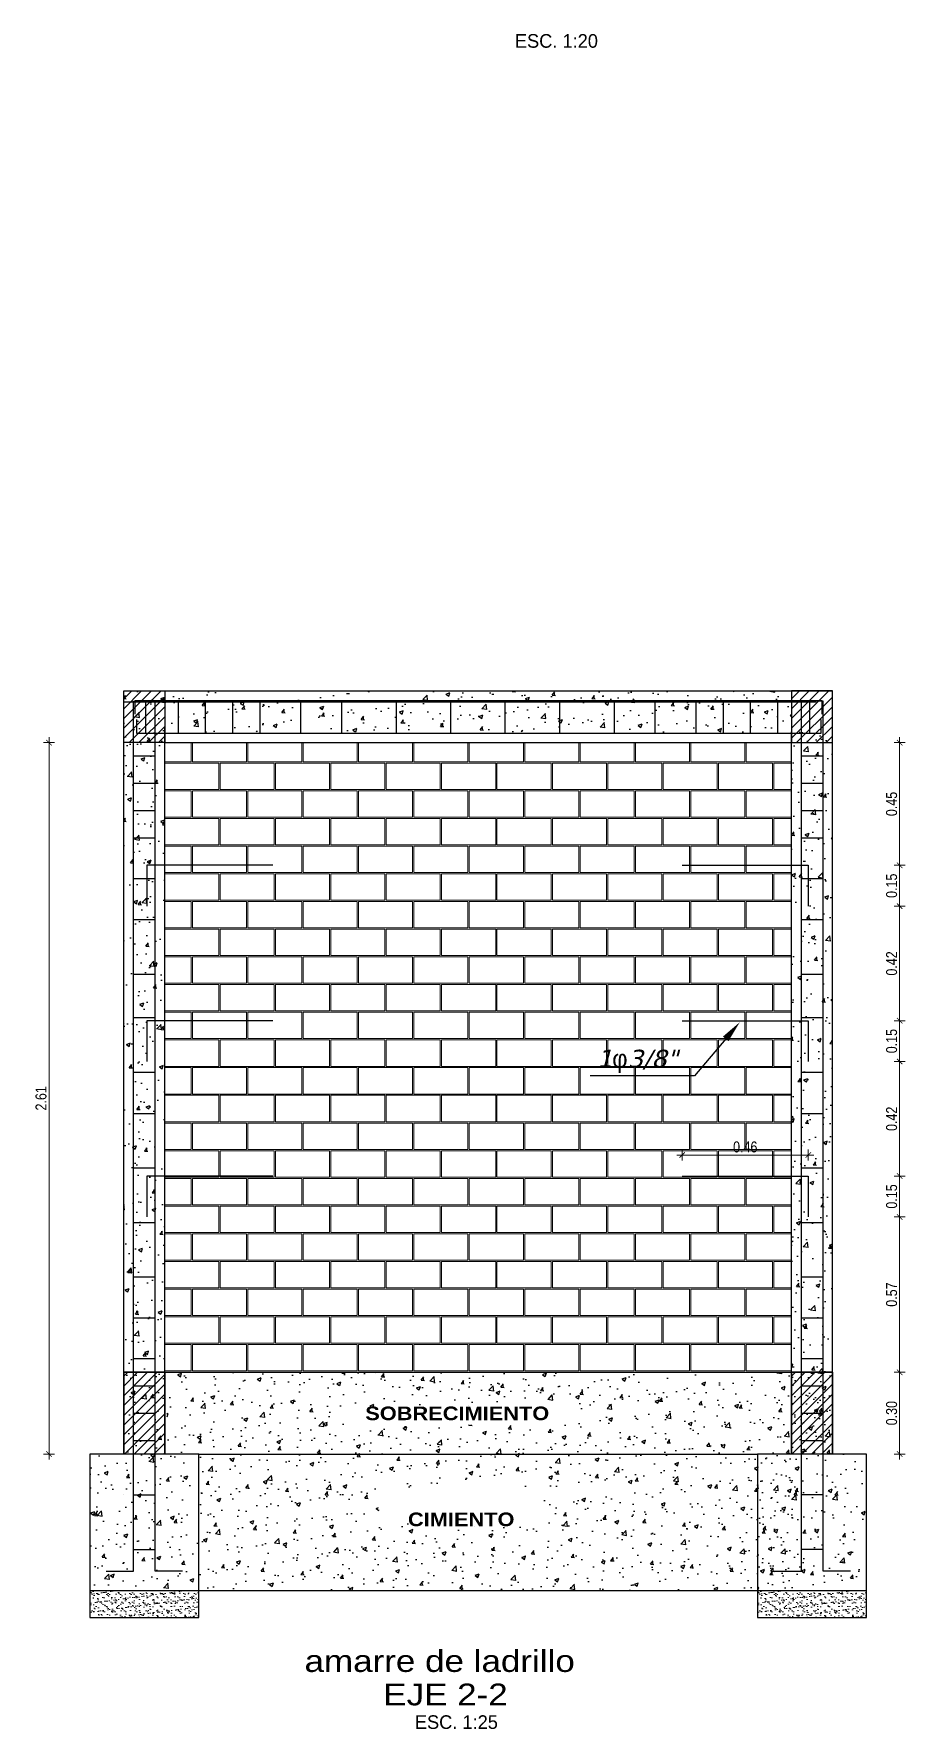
# Model space of a CAD drawing. Header units: metres. Extents: x 912 to 1393, y 476 to 584.
# Drawn here: x 1199.02 to 1202.22, y 488.58 to 494.8 of the extents above; entities that cross this region are included whole.
import ezdxf
from ezdxf import colors
from ezdxf.entities.mleader import LeaderData, LeaderLine
from ezdxf.math import Vec2, Vec3

# ---------------------------------------------------------------- set-up
doc = ezdxf.new("R2010")
doc.units = ezdxf.units.M
doc.linetypes.add('ACAD_ISO04W100', pattern=[30, 24, -3, 0, -3])
doc.linetypes.add('DASHEDX2', pattern=[38.1, 25.4, -12.7])
for name, color, linetype, lineweight in [('-Achurado', 251, 'Continuous', 5), ('-Acotado', 251, 'Continuous', 5), ('-Ladrillo', 34, 'Continuous', 9), ('01', 7, 'Continuous', 35), ('Especificaciones', 7, 'Continuous', 20), ('Flechas', 122, 'Continuous', 20), ('Muro Alto', 5, 'Continuous', 40), ('pisos', 8, 'Continuous', 13), ('PL-03', 7, 'Continuous', 30), ('TEXTO', 7, 'Continuous', 20)]:
    doc.layers.add(name, color=color, linetype=linetype, lineweight=lineweight)
doc.layers.add('PL-05', color=7, linetype='Continuous')
doc.styles.add('-Arial Narrow', font='ARIALN.TTF')
doc.styles.add('R80_50', font='verdanai.ttf', dxfattribs={"height": 0.065})
doc.styles.add('TECHNICLIGHT', font='tel_____.pfb')
doc.dimstyles.new('Esc 1_20n', dxfattribs={"dimscale": 0.02, "dimtxt": 2, "dimasz": 1, "dimexe": 1, "dimexo": 1, "dimgap": 0.45, "dimtad": 1, "dimtoh": 1, "dimzin": 3, "dimdsep": 46, "dimtxsty": '-Arial Narrow', "dimblk": 'ARCHTICK', "dimcen": 1, "dimdle": 1, "dimclrd": 252, "dimclre": 252, "dimclrt": 252, "dimadec": 0, "dimazin": 0, "dimtfac": 1, "dimtix": 1, "dimtmove": 1, "dimatfit": 2, "dimldrblk": 'ARCHTICK', "dimfxl": 1, "dimfxlon": 1, "dimtolj": 2, "dimlwd": 5, "dimlwe": 5, "dimarcsym": 0})
pattern_1 = [(50, (-47.02521, -9.58607), (0.145747735, -0.012751268), [0.01524, -0.16764]), (355, (-47.0252, -9.58607), (-0.028194737, 0.152845476), [0.012192, -0.134112467]), (100.451445, (-47.01306, -9.58713), (0.117552998, 0.140094202), [0.012952007, -0.142472196]), (46.1842, (-47.0252, -9.54543), (0.216863233, -0.033633862), [0.02286, -0.25146]), (96.635558, (-47.00713, -9.54823), (0.189923307, 0.1979409), [0.01942802, -0.213708487]), (351.184151, (-47.0252, -9.54543), (0.189923307, 0.1979409), [0.018287974, -0.201167786]), (21, (-47.00489, -9.55559), (0.121291513, -0.081812159), [0.01524, -0.16764]), (326, (-47.00489, -9.55559), (0.049441623, 0.147350373), [0.012192, -0.134112]), (71.451445, (-46.99478, -9.56241), (0.170733135, 0.065538215), [0.012952007, -0.14247195]), (37.5, (-47.025207, -9.58607), (0.0024708826, 0.067644031), [0, -0.1324864, 0, -0.136144, 0, -0.13462]), (7.5, (-47.02521, -9.58607), (0.05345573, 0.08014446), [0, -0.0776224, 0, -0.1294384, 0, -0.051308]), (327.5, (-47.07052, -9.58607), (0.1084724761, -0.0045829952), [0, -0.0508, 0, -0.158496, 0, -0.210312]), (317.5, (-47.09084, -9.58607), (0.118503345, 0.020341193), [0, -0.06604, 0, -0.1052576, 0, -0.149352])]
pattern_2 = [(50, (-46.87521, -9.58607), (0.145747735, -0.012751268), [0.01524, -0.16764]), (355, (-46.8752, -9.58607), (-0.028194737, 0.152845476), [0.012192, -0.134112467]), (100.451445, (-46.86306, -9.58713), (0.117552998, 0.140094202), [0.012952007, -0.142472196]), (46.1842, (-46.8752, -9.54543), (0.216863233, -0.033633862), [0.02286, -0.25146]), (96.635558, (-46.85713, -9.54823), (0.189923307, 0.1979409), [0.01942802, -0.213708487]), (351.184151, (-46.8752, -9.54543), (0.189923307, 0.1979409), [0.018287974, -0.201167786]), (21, (-46.85489, -9.55559), (0.121291513, -0.081812159), [0.01524, -0.16764]), (326, (-46.85489, -9.55559), (0.049441623, 0.147350373), [0.012192, -0.134112]), (71.451445, (-46.84478, -9.56241), (0.170733135, 0.065538215), [0.012952007, -0.14247195]), (37.5, (-46.875207, -9.58607), (0.0024708826, 0.067644031), [0, -0.1324864, 0, -0.136144, 0, -0.13462]), (7.5, (-46.87521, -9.58607), (0.05345573, 0.08014446), [0, -0.0776224, 0, -0.1294384, 0, -0.051308]), (327.5, (-46.92052, -9.58607), (0.1084724761, -0.0045829952), [0, -0.0508, 0, -0.158496, 0, -0.210312]), (317.5, (-46.94084, -9.58607), (0.118503345, 0.020341193), [0, -0.06604, 0, -0.1052576, 0, -0.149352])]

# ---------------------------------------------------------------- blocks, each defined once
blk = doc.blocks.new('_ArchTick')
at = {"layer": 'pisos', "color": 0, "const_width": 0.15}
blk.add_lwpolyline([(-0.5, -0.5), (0.5, 0.5)], dxfattribs=at)
blk = doc.blocks.new('*D126')
at = {"layer": '-Acotado', "color": 252, "lineweight": 5, "transparency": 16777216}
for p, q in [((1202.1816, 490.6062), (1202.2216, 490.6062)), ((1202.2016, 490.6262), (1202.2016, 490.4362)), ((1202.1816, 490.4562), (1202.2216, 490.4562))]:
    blk.add_line(p, q, dxfattribs=at)
at = {"layer": 'DEFPOINTS', "color": 0, "lineweight": 20, "transparency": 16777216}
for p in [(1201.8664, 490.6062), (1201.8664, 490.4562), (1202.2016, 490.4562)]:
    blk.add_point(p, dxfattribs=at)
at = {"layer": '-Acotado', "color": 252, "lineweight": 5, "transparency": 16777216, "xscale": 0.02, "yscale": 0.02, "zscale": 0.02}
for p, rotation in [((1202.2016, 490.6062), 90), ((1202.2016, 490.4562), 270)]:
    blk.add_blockref('_ArchTick', p, dxfattribs=dict(at, rotation=rotation))
at = {"layer": '-Acotado', "color": 252, "transparency": 16777216, "insert": (1202.1722, 490.5312), "char_height": 0.04, "attachment_point": 5, "rotation": 90, "style": '-Arial Narrow'}
blk.add_mtext('\\A2;0.15', dxfattribs=at)
blk = doc.blocks.new('*D127')
at = {"layer": '-Acotado', "color": 252, "lineweight": 5, "transparency": 16777216}
for p, q in [((1201.3836, 490.6833), (1201.8864, 490.6833)), ((1201.4036, 490.6633), (1201.4036, 490.7033)), ((1201.8664, 490.6633), (1201.8664, 490.7033))]:
    blk.add_line(p, q, dxfattribs=at)
at = {"layer": 'DEFPOINTS', "color": 0, "lineweight": 20, "transparency": 16777216}
for p in [(1201.8664, 490.6833), (1201.4036, 490.6062), (1201.8664, 490.6062)]:
    blk.add_point(p, dxfattribs=at)
at = {"layer": '-Acotado', "color": 252, "lineweight": 5, "transparency": 16777216, "xscale": 0.02, "yscale": 0.02, "zscale": 0.02, "rotation": 180}
blk.add_blockref('_ArchTick', (1201.4036, 490.6833), dxfattribs=at)
at = {"layer": '-Acotado', "color": 252, "lineweight": 5, "transparency": 16777216, "xscale": 0.02, "yscale": 0.02, "zscale": 0.02}
blk.add_blockref('_ArchTick', (1201.8664, 490.6833), dxfattribs=at)
at = {"layer": '-Acotado', "color": 252, "transparency": 16777216, "insert": (1201.635, 490.7127), "char_height": 0.04, "attachment_point": 5, "style": '-Arial Narrow'}
blk.add_mtext('\\A2;0.46', dxfattribs=at)
blk = doc.blocks.new('*D125')
at = {"layer": '-Acotado', "color": 252, "lineweight": 5, "transparency": 16777216}
for p, q in [((1202.1816, 491.1762), (1202.2216, 491.1762)), ((1202.2016, 491.1962), (1202.2016, 491.0062)), ((1202.1816, 491.0262), (1202.2216, 491.0262))]:
    blk.add_line(p, q, dxfattribs=at)
at = {"layer": 'DEFPOINTS', "color": 0, "lineweight": 20, "transparency": 16777216}
for p in [(1201.8664, 491.1762), (1201.8664, 491.0262), (1202.2016, 491.0262)]:
    blk.add_point(p, dxfattribs=at)
at = {"layer": '-Acotado', "color": 252, "lineweight": 5, "transparency": 16777216, "xscale": 0.02, "yscale": 0.02, "zscale": 0.02}
for p, rotation in [((1202.2016, 491.1762), 90), ((1202.2016, 491.0262), 270)]:
    blk.add_blockref('_ArchTick', p, dxfattribs=dict(at, rotation=rotation))
at = {"layer": '-Acotado', "color": 252, "transparency": 16777216, "insert": (1202.1722, 491.1012), "char_height": 0.04, "attachment_point": 5, "rotation": 90, "style": '-Arial Narrow'}
blk.add_mtext('\\A2;0.15', dxfattribs=at)
blk = doc.blocks.new('*D124')
at = {"layer": '-Acotado', "color": 252, "lineweight": 5, "transparency": 16777216}
for p, q in [((1202.1816, 491.0262), (1202.2216, 491.0262)), ((1202.2016, 490.5862), (1202.2016, 491.0462)), ((1202.1816, 490.6062), (1202.2216, 490.6062))]:
    blk.add_line(p, q, dxfattribs=at)
at = {"layer": 'DEFPOINTS', "color": 0, "lineweight": 20, "transparency": 16777216}
for p in [(1201.8664, 491.0262), (1202.2016, 491.0262), (1201.8664, 490.6062)]:
    blk.add_point(p, dxfattribs=at)
at = {"layer": '-Acotado', "color": 252, "lineweight": 5, "transparency": 16777216, "xscale": 0.02, "yscale": 0.02, "zscale": 0.02}
for p, rotation in [((1202.2016, 491.0262), 90), ((1202.2016, 490.6062), 270)]:
    blk.add_blockref('_ArchTick', p, dxfattribs=dict(at, rotation=rotation))
at = {"layer": '-Acotado', "color": 252, "transparency": 16777216, "insert": (1202.1722, 490.8162), "char_height": 0.04, "attachment_point": 5, "rotation": 90, "style": '-Arial Narrow'}
blk.add_mtext('\\A2;0.42', dxfattribs=at)
blk = doc.blocks.new('*D123')
at = {"layer": '-Acotado', "color": 252, "lineweight": 5, "transparency": 16777216}
for p, q in [((1202.1816, 491.5962), (1202.2216, 491.5962)), ((1202.2016, 491.6162), (1202.2016, 491.1562)), ((1202.1816, 491.1762), (1202.2216, 491.1762))]:
    blk.add_line(p, q, dxfattribs=at)
at = {"layer": 'DEFPOINTS', "color": 0, "lineweight": 20, "transparency": 16777216}
for p in [(1201.8664, 491.5962), (1201.8664, 491.1762), (1202.2016, 491.1762)]:
    blk.add_point(p, dxfattribs=at)
at = {"layer": '-Acotado', "color": 252, "lineweight": 5, "transparency": 16777216, "xscale": 0.02, "yscale": 0.02, "zscale": 0.02}
for p, rotation in [((1202.2016, 491.5962), 90), ((1202.2016, 491.1762), 270)]:
    blk.add_blockref('_ArchTick', p, dxfattribs=dict(at, rotation=rotation))
at = {"layer": '-Acotado', "color": 252, "transparency": 16777216, "insert": (1202.1722, 491.3862), "char_height": 0.04, "attachment_point": 5, "rotation": 90, "style": '-Arial Narrow'}
blk.add_mtext('\\A2;0.42', dxfattribs=at)
blk = doc.blocks.new('*D122')
at = {"layer": '-Acotado', "color": 252, "lineweight": 5, "transparency": 16777216}
for p, q in [((1202.2016, 491.7662), (1202.2016, 491.5762)), ((1202.1816, 491.7462), (1202.2216, 491.7462)), ((1202.1816, 491.5962), (1202.2216, 491.5962))]:
    blk.add_line(p, q, dxfattribs=at)
at = {"layer": 'DEFPOINTS', "color": 0, "lineweight": 20, "transparency": 16777216}
for p in [(1201.8664, 491.7462), (1201.8664, 491.5962), (1202.2016, 491.5962)]:
    blk.add_point(p, dxfattribs=at)
at = {"layer": '-Acotado', "color": 252, "lineweight": 5, "transparency": 16777216, "xscale": 0.02, "yscale": 0.02, "zscale": 0.02}
for p, rotation in [((1202.2016, 491.7462), 90), ((1202.2016, 491.5962), 270)]:
    blk.add_blockref('_ArchTick', p, dxfattribs=dict(at, rotation=rotation))
at = {"layer": '-Acotado', "color": 252, "transparency": 16777216, "insert": (1202.1722, 491.6712), "char_height": 0.04, "attachment_point": 5, "rotation": 90, "style": '-Arial Narrow'}
blk.add_mtext('\\A2;0.15', dxfattribs=at)
blk = doc.blocks.new('*D121')
at = {"layer": '-Acotado', "color": 252, "lineweight": 5, "transparency": 16777216}
for p, q in [((1202.2016, 491.7262), (1202.2016, 492.2162)), ((1202.1816, 492.1962), (1202.2216, 492.1962)), ((1202.1816, 491.7462), (1202.2216, 491.7462))]:
    blk.add_line(p, q, dxfattribs=at)
at = {"layer": 'DEFPOINTS', "color": 0, "lineweight": 20, "transparency": 16777216}
for p in [(1201.8046, 492.1962), (1202.2016, 492.1962), (1201.8046, 491.7462)]:
    blk.add_point(p, dxfattribs=at)
at = {"layer": '-Acotado', "color": 252, "lineweight": 5, "transparency": 16777216, "xscale": 0.02, "yscale": 0.02, "zscale": 0.02}
for p, rotation in [((1202.2016, 492.1962), 90), ((1202.2016, 491.7462), 270)]:
    blk.add_blockref('_ArchTick', p, dxfattribs=dict(at, rotation=rotation))
at = {"layer": '-Acotado', "color": 252, "transparency": 16777216, "insert": (1202.1722, 491.9712), "char_height": 0.04, "attachment_point": 5, "rotation": 90, "style": '-Arial Narrow'}
blk.add_mtext('\\A2;0.45', dxfattribs=at)
blk = doc.blocks.new('*D120')
at = {"layer": '-Acotado', "color": 252, "lineweight": 5, "transparency": 16777216}
for p, q in [((1202.2016, 490.4762), (1202.2016, 489.8662)), ((1202.1816, 490.4562), (1202.2216, 490.4562)), ((1202.1816, 489.8862), (1202.2216, 489.8862))]:
    blk.add_line(p, q, dxfattribs=at)
at = {"layer": 'DEFPOINTS', "color": 0, "lineweight": 20, "transparency": 16777216}
for p in [(1201.8664, 490.4562), (1201.8664, 489.8862), (1202.2016, 489.8862)]:
    blk.add_point(p, dxfattribs=at)
at = {"layer": '-Acotado', "color": 252, "lineweight": 5, "transparency": 16777216, "xscale": 0.02, "yscale": 0.02, "zscale": 0.02}
for p, rotation in [((1202.2016, 490.4562), 90), ((1202.2016, 489.8862), 270)]:
    blk.add_blockref('_ArchTick', p, dxfattribs=dict(at, rotation=rotation))
at = {"layer": '-Acotado', "color": 252, "transparency": 16777216, "insert": (1202.1722, 490.1712), "char_height": 0.04, "attachment_point": 5, "rotation": 90, "style": '-Arial Narrow'}
blk.add_mtext('\\A2;0.57', dxfattribs=at)
blk = doc.blocks.new('*D128')
at = {"layer": '-Acotado', "color": 252, "lineweight": 5, "transparency": 16777216}
for p, q in [((1199.0801, 492.2162), (1199.0801, 489.5662)), ((1199.1001, 492.1962), (1199.0601, 492.1962)), ((1199.1001, 489.5862), (1199.0601, 489.5862))]:
    blk.add_line(p, q, dxfattribs=at)
at = {"layer": 'DEFPOINTS', "color": 0, "lineweight": 20, "transparency": 16777216}
for p in [(1199.5046, 492.1962), (1199.0801, 489.5862), (1199.5046, 489.5862)]:
    blk.add_point(p, dxfattribs=at)
at = {"layer": '-Acotado', "color": 252, "lineweight": 5, "transparency": 16777216, "xscale": 0.02, "yscale": 0.02, "zscale": 0.02}
for p, rotation in [((1199.0801, 492.1962), 90), ((1199.0801, 489.5862), 270)]:
    blk.add_blockref('_ArchTick', p, dxfattribs=dict(at, rotation=rotation))
at = {"layer": '-Acotado', "color": 252, "transparency": 16777216, "insert": (1199.0507, 490.8912), "char_height": 0.04, "attachment_point": 5, "rotation": 90, "style": '-Arial Narrow'}
blk.add_mtext('\\A2;2.61', dxfattribs=at)
blk = doc.blocks.new('*D119')
at = {"layer": '-Acotado', "color": 252, "lineweight": 5, "transparency": 16777216}
for p, q in [((1202.2016, 489.5662), (1202.2016, 489.9062)), ((1202.1816, 489.8862), (1202.2216, 489.8862)), ((1202.1816, 489.5862), (1202.2216, 489.5862))]:
    blk.add_line(p, q, dxfattribs=at)
at = {"layer": 'DEFPOINTS', "color": 0, "lineweight": 20, "transparency": 16777216}
for p in [(1201.9546, 489.8862), (1202.2016, 489.8862), (1201.9546, 489.5862)]:
    blk.add_point(p, dxfattribs=at)
at = {"layer": '-Acotado', "color": 252, "lineweight": 5, "transparency": 16777216, "xscale": 0.02, "yscale": 0.02, "zscale": 0.02}
for p, rotation in [((1202.2016, 489.8862), 90), ((1202.2016, 489.5862), 270)]:
    blk.add_blockref('_ArchTick', p, dxfattribs=dict(at, rotation=rotation))
at = {"layer": '-Acotado', "color": 252, "transparency": 16777216, "insert": (1202.1722, 489.7362), "char_height": 0.04, "attachment_point": 5, "rotation": 90, "style": '-Arial Narrow'}
blk.add_mtext('\\A2;0.30', dxfattribs=at)

msp = doc.modelspace()

# ---------------------------------------------------------------- hatches: boundary and pattern name
at = {"layer": '-Achurado', "lineweight": 5}
h = msp.add_hatch(dxfattribs=at)
h.set_pattern_fill('AR-SAND', color=256, scale=0.0005)
h.set_pattern_definition([(37.5, (-0.179652, -6.007887), (-0.00080001565, 0.02447066187), [0, -0.019304, 0, -0.02159, 0, -0.0206375]), (7.5, (-0.17965, -6.007887), (0.02247616416, 0.035841255), [0, -0.010414, 0, -0.017399, 0, -0.0066675]), (327.5, (-0.195273, -6.007887), (0.0395496185, 7.185923e-05), [0, -0.00635, 0, -0.02286, 0, -0.029845]), (317.5, (-0.195273, -6.007887), (0.0381778226, 0.0111464662), [0, -0.003175, 0, -0.014986, 0, -0.017145])])
h.paths.add_polyline_path([(1199.6296, 489.0862), (1199.2296, 489.0862), (1199.2296, 488.9862), (1199.6296, 488.9862)])
h = msp.add_hatch(dxfattribs=at)
h.set_pattern_fill('AR-SAND', color=256, scale=0.0005)
h.set_pattern_definition([(37.5, (2.270348, -6.007887), (-0.00080001565, 0.02447066187), [0, -0.019304, 0, -0.02159, 0, -0.0206375]), (7.5, (2.27035, -6.007887), (0.02247616416, 0.035841255), [0, -0.010414, 0, -0.017399, 0, -0.0066675]), (327.5, (2.254727, -6.007887), (0.0395496185, 7.185923e-05), [0, -0.00635, 0, -0.02286, 0, -0.029845]), (317.5, (2.254727, -6.007887), (0.0381778226, 0.0111464662), [0, -0.003175, 0, -0.014986, 0, -0.017145])])
h.paths.add_polyline_path([(1202.0796, 489.0862), (1201.6796, 489.0862), (1201.6796, 488.9862), (1202.0796, 488.9862)])
at = {"layer": '-Ladrillo', "ltscale": 0.1}
h = msp.add_hatch(dxfattribs=at)
h.set_pattern_fill('AR-B816C', color=256, scale=0.0005)
h.set_pattern_definition([(0, (1199.50458, 489.88619), (0.1016, 0.1016), [0.1984375, -0.0047625]), (0, (1199.40298, 489.89095), (0.1016, 0.1016), [0.1984375, -0.0047625]), (90, (1199.50458, 489.88619), (-0.1016, 0.1016), [-0.1063625, 0.0968375]), (90, (1199.49982, 489.88619), (-0.1016, 0.1016), [-0.1063625, 0.0968375])])
h.paths.add_polyline_path([(1199.5046, 492.1962), (1199.5046, 491.6286), (1199.5046, 489.8862), (1201.8046, 489.8862), (1201.8046, 492.1962), (1200.2364, 492.1962)])
at = {"true_color": 0x636466}
h = msp.add_hatch(dxfattribs=at)
h.set_pattern_fill('AR-CONC', color=251, scale=0.0008)
h.set_pattern_definition([(50, (-47.02521, -9.13607), (0.145747735, -0.012751268), [0.01524, -0.16764]), (355, (-47.0252, -9.13607), (-0.028194737, 0.152845476), [0.012192, -0.134112467]), (100.451445, (-47.01306, -9.13713), (0.117552998, 0.140094202), [0.012952007, -0.142472196]), (46.1842, (-47.0252, -9.09543), (0.216863233, -0.033633862), [0.02286, -0.25146]), (96.635558, (-47.00713, -9.09823), (0.189923307, 0.1979409), [0.01942802, -0.213708487]), (351.184151, (-47.0252, -9.09543), (0.189923307, 0.1979409), [0.018287974, -0.201167786]), (21, (-47.00489, -9.10559), (0.121291513, -0.081812159), [0.01524, -0.16764]), (326, (-47.00489, -9.10559), (0.049441623, 0.147350373), [0.012192, -0.134112]), (71.451445, (-46.99478, -9.11241), (0.170733135, 0.065538215), [0.012952007, -0.14247195]), (37.5, (-47.025207, -9.13607), (0.0024708826, 0.067644031), [0, -0.1324864, 0, -0.136144, 0, -0.13462]), (7.5, (-47.02521, -9.13607), (0.05345573, 0.08014446), [0, -0.0776224, 0, -0.1294384, 0, -0.051308]), (327.5, (-47.07052, -9.13607), (0.1084724761, -0.0045829952), [0, -0.0508, 0, -0.158496, 0, -0.210312]), (317.5, (-47.09084, -9.13607), (0.118503345, 0.020341193), [0, -0.06604, 0, -0.1052576, 0, -0.149352])])
h.paths.add_polyline_path([(1199.3546, 492.3862), (1201.8046, 492.3862), (1201.8046, 492.2362), (1199.3546, 492.2362)])
h = msp.add_hatch(dxfattribs=at)
h.set_pattern_fill('AR-CONC', color=251, scale=0.0008)
h.set_pattern_definition(pattern_1)
h.paths.add_polyline_path([(1199.3546, 492.2362), (1199.5046, 492.2362), (1199.5046, 489.5862), (1199.3546, 489.5862)])
h = msp.add_hatch(dxfattribs=at)
h.set_pattern_fill('AR-CONC', color=251, scale=0.0008)
h.set_pattern_definition(pattern_2)
h.paths.add_polyline_path([(1201.8046, 492.2362), (1201.9546, 492.2362), (1201.9546, 489.5862), (1201.8046, 489.5862)])
h = msp.add_hatch(dxfattribs=at)
h.set_pattern_fill('AR-CONC', color=251, scale=0.0008)
h.set_pattern_definition(pattern_1)
h.paths.add_polyline_path([(1199.3546, 489.8862), (1199.3546, 489.5862), (1199.2308, 489.5862), (1199.2308, 489.0862), (1199.7546, 489.0862), (1199.7546, 489.5862), (1199.5046, 489.5862), (1199.5046, 489.8862)])
h = msp.add_hatch(dxfattribs=at)
h.set_pattern_fill('AR-CONC', color=251, scale=0.0008)
h.set_pattern_definition(pattern_1)
h.paths.add_polyline_path([(1200.1814, 489.694), (1201.0218, 489.694), (1201.0218, 489.7605), (1200.1814, 489.7605)], flags=16)
h.paths.add_polyline_path([(1199.5046, 489.8862), (1199.5152, 489.6862), (1199.5046, 489.6862), (1199.5046, 489.5862), (1199.6296, 489.5862), (1201.5296, 489.5862), (1201.9546, 489.5862), (1201.9546, 489.8862)])
h = msp.add_hatch(dxfattribs=at)
h.set_pattern_fill('AR-CONC', color=251, scale=0.0008)
h.set_pattern_definition(pattern_2)
h.paths.add_polyline_path([(1202.0796, 489.5862), (1201.9546, 489.5862), (1201.9546, 489.8862), (1201.8046, 489.8862), (1201.805, 489.5862), (1201.6796, 489.5862), (1201.6796, 489.0862), (1202.0796, 489.0862)])
h = msp.add_hatch(dxfattribs=at)
h.set_pattern_fill('AR-CONC', color=251, scale=0.0008)
h.set_pattern_definition(pattern_1)
h.paths.add_polyline_path([(1201.8296, 489.5862), (1199.7546, 489.5862), (1199.7546, 489.0862), (1201.8296, 489.0862)])
h.paths.add_polyline_path([(1200.2972, 489.3327), (1200.8975, 489.3437), (1200.8801, 489.4673), (1200.2798, 489.4645)], flags=16)
at = {"layer": 'Muro Alto', "lineweight": 20, "true_color": 0x636466}
h = msp.add_hatch(dxfattribs=at)
h.set_pattern_fill('LINE', color=251, scale=0.008, angle=45)
h.set_pattern_definition([(45, (-57.880713, -9.13607), (-0.01796051224, 0.01796051224), [])])
h.paths.add_polyline_path([(1199.3546, 492.1962), (1199.5046, 492.1962), (1199.5046, 492.3862), (1199.3546, 492.3862)])
h = msp.add_hatch(dxfattribs=at)
h.set_pattern_fill('LINE', color=251, scale=0.008, angle=45)
h.set_pattern_definition([(45, (-55.430713, -9.13607), (-0.01796051224, 0.01796051224), [])])
h.paths.add_polyline_path([(1201.8046, 492.1962), (1201.9546, 492.1962), (1201.9546, 492.3862), (1201.8046, 492.3862)])
h = msp.add_hatch(dxfattribs=at)
h.set_pattern_fill('LINE', color=251, scale=0.008, angle=45)
h.set_pattern_definition([(45, (-48.23032, -9.58607), (-0.01796051224, 0.01796051224), [])])
h.paths.add_polyline_path([(1199.3546, 489.8862), (1199.5046, 489.8862), (1199.5046, 489.5862), (1199.3546, 489.5862)])
h = msp.add_hatch(dxfattribs=at)
h.set_pattern_fill('LINE', color=251, scale=0.008, angle=45)
h.set_pattern_definition([(45, (-45.78032, -9.58607), (-0.01796051224, 0.01796051224), [])])
h.paths.add_polyline_path([(1201.8046, 489.8862), (1201.9546, 489.8862), (1201.9546, 489.5862), (1201.8046, 489.5862)])

# ---------------------------------------------------------------- linework, layer by layer
for p, q in [((1199.2296, 489.0862), (1199.2296, 488.9862)), ((1199.6296, 488.9862), (1199.6296, 489.0862)), ((1201.6796, 489.0862), (1201.6796, 488.9862)), ((1202.0796, 488.9862), (1202.0796, 489.0862)), ((1199.2296, 488.9862), (1199.6296, 488.9862)), ((1201.6796, 488.9862), (1202.0796, 488.9862))]:
    msp.add_line(p, q)
for points in [[(1199.3546, 489.8862), (1199.5046, 489.8862), (1199.5046, 489.5862), (1199.3546, 489.5862)], [(1201.8046, 489.8862), (1201.9546, 489.8862), (1201.9546, 489.5862), (1201.8046, 489.5862)]]:
    msp.add_lwpolyline(points, close=True)
for points in [[(1199.5046, 489.8862), (1201.8046, 489.8862)], [(1199.6296, 489.5862), (1201.6796, 489.5862)], [(1199.6296, 489.0862), (1201.6796, 489.0862)]]:
    msp.add_lwpolyline(points)
at = {"layer": '01', "lineweight": 30}
for p, q in [((1199.3546, 492.3862), (1201.9546, 492.3862)), ((1199.3546, 490.7953), (1199.3546, 492.2362)), ((1199.5046, 489.6862), (1199.5046, 492.2527)), ((1201.8046, 489.6862), (1201.8046, 492.2362)), ((1201.9546, 489.6862), (1201.9546, 492.2362)), ((1199.5046, 492.1962), (1201.8046, 492.1962)), ((1199.3546, 489.6862), (1199.3546, 491.9362)), ((1201.9546, 489.6862), (1201.9546, 491.8362))]:
    msp.add_line(p, q, dxfattribs=at)
at = {"layer": '01', "linetype": 'DASHEDX2', "lineweight": 30, "ltscale": 0.1}
msp.add_line((1199.3546, 492.3462), (1201.9546, 492.3462), dxfattribs=at)
at = {"layer": '01', "color": 5, "lineweight": 30}
for p, q in [((1199.3896, 489.1562), (1199.3896, 492.3489)), ((1199.3896, 492.3489), (1199.4396, 492.3489)), ((1199.4696, 492.3475), (1199.4196, 492.3475)), ((1199.4696, 489.1562), (1199.4696, 492.3475)), ((1201.8408, 489.1562), (1201.8408, 492.3464)), ((1201.8408, 492.3464), (1201.8908, 492.3464)), ((1201.9208, 492.3478), (1201.8708, 492.3478)), ((1201.9208, 489.1562), (1201.9208, 492.3478)), ((1199.401, 492.281), (1199.401, 492.231)), ((1201.9131, 492.2312), (1201.9131, 492.2812)), ((1199.401, 492.231), (1201.9131, 492.2312)), ((1199.2896, 489.1562), (1199.3896, 489.1562)), ((1199.5696, 489.1562), (1199.4696, 489.1562)), ((1201.7396, 489.1562), (1201.8408, 489.1562)), ((1202.0208, 489.1562), (1201.9208, 489.1562))]:
    msp.add_line(p, q, dxfattribs=at)
at = {"layer": '01', "lineweight": 30}
for points in [[(1199.5046, 492.1962), (1199.3546, 492.1962), (1199.3546, 492.3862), (1199.5046, 492.3862)], [(1201.8046, 492.1962), (1201.9546, 492.1962), (1201.9546, 492.3862), (1201.8046, 492.3862)]]:
    msp.add_lwpolyline(points, close=True, dxfattribs=at)
at = {"layer": '01', "color": 5, "lineweight": 30}
for points in [[(1199.3964, 492.3012), (1199.3964, 492.3512), (1201.916, 492.3512), (1201.916, 492.3012)], [(1199.4353, 492.231), (1199.4351, 492.3512)], [(1199.5546, 492.231), (1199.5546, 492.3512)], [(1199.6546, 492.231), (1199.6546, 492.3512)], [(1199.7546, 492.231), (1199.7546, 492.3512)], [(1199.8546, 492.231), (1199.8546, 492.3512)], [(1200.0046, 492.2311), (1200.0046, 492.3512)], [(1200.1546, 492.2311), (1200.1546, 492.3512)], [(1200.3546, 492.2311), (1200.3546, 492.3512)], [(1200.5546, 492.2311), (1200.5546, 492.3512)], [(1200.7539, 492.2311), (1200.7539, 492.3512)], [(1200.9546, 492.2311), (1200.9546, 492.3512)], [(1201.1546, 492.2311), (1201.1546, 492.3512)], [(1201.3046, 492.2311), (1201.3046, 492.3512)], [(1201.4546, 492.2312), (1201.4546, 492.3512)], [(1201.5546, 492.2312), (1201.5546, 492.3512)], [(1201.6546, 492.2312), (1201.6546, 492.3512)], [(1201.7546, 492.2312), (1201.7546, 492.3512)], [(1201.8719, 492.2312), (1201.8719, 492.3512)], [(1199.4696, 492.1462), (1199.3896, 492.1462)], [(1201.9208, 492.1462), (1201.8408, 492.1462)], [(1199.4696, 492.0462), (1199.3896, 492.0462)], [(1201.9208, 492.0462), (1201.8408, 492.0462)], [(1199.4696, 491.9462), (1199.3896, 491.9462)], [(1201.9208, 491.9462), (1201.8408, 491.9462)], [(1199.4696, 491.8462), (1199.3896, 491.8462)], [(1201.9208, 491.8462), (1201.8408, 491.8462)], [(1199.9015, 491.7462), (1199.4386, 491.7462), (1199.4386, 491.5962)], [(1201.4036, 491.7462), (1201.8664, 491.7462), (1201.8664, 491.5962)], [(1199.4696, 491.6962), (1199.3896, 491.6962)], [(1201.9208, 491.6962), (1201.8408, 491.6962)], [(1199.4696, 491.5462), (1199.3896, 491.5462)], [(1201.9208, 491.5462), (1201.8408, 491.5462)], [(1199.4696, 491.3462), (1199.3896, 491.3462)], [(1201.9208, 491.3462), (1201.8408, 491.3462)], [(1199.4696, 491.1862), (1199.3896, 491.1862)], [(1199.9015, 491.1762), (1199.4386, 491.1762), (1199.4386, 491.0262)], [(1201.4036, 491.1762), (1201.8664, 491.1762), (1201.8664, 491.0262)], [(1201.9208, 491.1862), (1201.8408, 491.1862)], [(1199.4696, 490.9862), (1199.3896, 490.9862)], [(1201.9208, 490.9862), (1201.8408, 490.9862)], [(1199.3896, 490.8362), (1199.4696, 490.8362)], [(1201.8408, 490.8362), (1201.9208, 490.8362)], [(1199.3896, 490.6362), (1199.4696, 490.6362)], [(1199.9015, 490.6062), (1199.4386, 490.6062), (1199.4386, 490.4562)], [(1201.4036, 490.6062), (1201.8664, 490.6062), (1201.8664, 490.4562)], [(1201.8408, 490.6362), (1201.9208, 490.6362)], [(1199.3896, 490.4362), (1199.4696, 490.4362)], [(1201.8408, 490.4362), (1201.9208, 490.4362)], [(1199.3896, 490.2362), (1199.4696, 490.2362)], [(1201.8408, 490.2362), (1201.9208, 490.2362)], [(1199.3896, 490.0862), (1199.4696, 490.0862)], [(1201.8408, 490.0862), (1201.9208, 490.0862)], [(1199.3896, 489.9362), (1199.4696, 489.9362)], [(1201.8408, 489.9362), (1201.9208, 489.9362)], [(1199.3896, 489.8362), (1199.4696, 489.8362)], [(1201.8408, 489.8362), (1201.9208, 489.8362)], [(1199.3896, 489.7362), (1199.4696, 489.7362)], [(1201.8408, 489.7362), (1201.9208, 489.7362)], [(1199.3896, 489.6362), (1199.4696, 489.6362)], [(1201.8408, 489.6362), (1201.9208, 489.6362)], [(1199.3896, 489.4362), (1199.4696, 489.4362)], [(1201.9208, 489.4362), (1201.8408, 489.4362)], [(1199.3896, 489.2362), (1199.4696, 489.2362)], [(1201.9208, 489.2362), (1201.8408, 489.2362)]]:
    msp.add_lwpolyline(points, dxfattribs=at)
at = {"layer": '01', "lineweight": 30}
for points in [[(1199.2296, 489.0862), (1199.6296, 489.0862), (1199.6296, 489.5862), (1199.5046, 489.5862), (1199.5046, 489.8862), (1199.3546, 489.8862), (1199.3546, 489.5862), (1199.2296, 489.5862), (1199.2296, 489.0862)], [(1201.6796, 489.0862), (1202.0796, 489.0862), (1202.0796, 489.5862), (1201.9546, 489.5862), (1201.9546, 489.8862), (1201.8046, 489.8862), (1201.8046, 489.5862), (1201.6796, 489.5862), (1201.6796, 489.0862)], [(1199.3546, 489.4362), (1199.3544, 489.4362)]]:
    msp.add_lwpolyline(points, dxfattribs=at)

# ---------------------------------------------------------------- texts
at = {"layer": 'Especificaciones', "linetype": 'ACAD_ISO04W100', "insert": (1201.3876, 491.0694), "char_height": 0.065, "width": 0.387333, "attachment_point": 3, "style": 'R80_50'}
msp.add_mtext('1{\\fSymbol|b0|i0|c2|p18;f}3/8"', dxfattribs=at)
at = {"layer": 'PL-03', "linetype": 'Continuous', "style": 'TECHNICLIGHT'}
for s, p in [('ESC. 1:20', (1200.7896, 494.7457)), ('ESC. 1:25', (1200.4225, 488.5778))]:
    msp.add_text(s, height=0.05, dxfattribs=at).set_placement(p)
at = {"layer": 'PL-05', "style": 'TECHNICLIGHT', "width": 1.2}
for s, p in [('amarre de ladrillo', (1200.0177, 488.7868)), ('EJE 2-2', (1200.3066, 488.6641))]:
    msp.add_text(s, height=0.08, dxfattribs=at).set_placement(p)
at = {"layer": 'TEXTO', "insert": (1200.9156, 489.7605), "char_height": 0.05, "attachment_point": 3}
msp.add_mtext('{\\fArial Black|b0|i0|c0|p34;SOBRECIMIENTO}', dxfattribs=at)
at = {"layer": 'TEXTO', "insert": (1201.2103, 489.3716), "char_height": 0.05, "width": 1.235373, "attachment_point": 3}
msp.add_mtext('\\pxqc;{\\fArial Black|b0|i0|c0|p34;CIMIENTO}', dxfattribs=at)

# ---------------------------------------------------------------- dimensions: what is measured, and where the dimension line sits
at = {"layer": '-Acotado'}
for base, p1, p2, picture, middle in [((1199.0801, 489.5862), (1199.5046, 492.1962), (1199.5046, 489.5862), '*D128', (1199.0507, 490.8912)), ((1202.2016, 492.1962), (1201.8046, 491.7462), (1201.8046, 492.1962), '*D121', (1202.1722, 491.9712)), ((1202.2016, 491.5962), (1201.8664, 491.7462), (1201.8664, 491.5962), '*D122', (1202.1722, 491.6712)), ((1202.2016, 491.1762), (1201.8664, 491.5962), (1201.8664, 491.1762), '*D123', (1202.1722, 491.3862)), ((1202.2016, 491.0262), (1201.8664, 491.1762), (1201.8664, 491.0262), '*D125', (1202.1722, 491.1012)), ((1202.2016, 491.0262), (1201.8664, 490.6062), (1201.8664, 491.0262), '*D124', (1202.1722, 490.8162)), ((1202.2016, 490.4562), (1201.8664, 490.6062), (1201.8664, 490.4562), '*D126', (1202.1722, 490.5312)), ((1202.2016, 489.8862), (1201.8664, 490.4562), (1201.8664, 489.8862), '*D120', (1202.1722, 490.1712)), ((1202.2016, 489.8862), (1201.9546, 489.5862), (1201.9546, 489.8862), '*D119', (1202.1722, 489.7362))]:
    dim = msp.add_linear_dim(base=base, p1=p1, p2=p2, angle=90, dimstyle='Esc 1_20n', dxfattribs=at)
    dim.commit()
    dim.dimension.update_dxf_attribs({"geometry": picture, "text_midpoint": middle})
dim = msp.add_linear_dim(base=(1201.8664, 490.6833), p1=(1201.4036, 490.6062), p2=(1201.8664, 490.6062), dimstyle='Esc 1_20n', dxfattribs=at)
dim.commit()
dim.dimension.update_dxf_attribs({"geometry": '*D127', "text_midpoint": (1201.635, 490.7127)})

# ---------------------------------------------------------------- leaders
at = {"layer": 'Flechas', "color": 7}
ml = msp.add_multileader_mtext('Standard', dxfattribs=at)
ml.set_content('', color=7)
ml.set_leader_properties()
ml.build(insert=Vec2(0, 0))
ml.multileader.update_dxf_attribs({"dogleg_length": 0.6, "arrow_head_size": 0.08})
ctx = ml.context
ctx.base_point, ctx.char_height, ctx.arrow_head_size, ctx.landing_gap_size, ctx.plane_origin = Vec3(1201.0658, 490.9741), 0, 0.08, 0, Vec3(1201.2272, 491.198)
ctx.text_align_type = 2
notes = []
notes.append((ctx, [(0, (1, 1, 0), (1201.4491, 490.9741), (-1, 0), 0.3833, [(0, [(1201.6147, 491.1705)], 0, [])])]))
ctx.mtext.insert, ctx.mtext.rotation, ctx.mtext.alignment, ctx.mtext.flow_direction, ctx.mtext.extrusion = Vec3(1201.0658, 490.9741), 3.141593, 3, 5, Vec3(0, 0, -1)
for ctx, leaders in notes:
    for number, flags, end, landing, length, lines in leaders:
        leader = LeaderData()
        leader.index, (leader.has_last_leader_line, leader.has_dogleg_vector, leader.attachment_direction) = number, flags
        leader.last_leader_point, leader.dogleg_vector, leader.dogleg_length = Vec3(end), Vec3(landing), length
        for number, points, colour, breaks in lines:
            line = LeaderLine()
            line.index, line.vertices, line.color, line.breaks = number, Vec3.list(points), colors.encode_raw_color(colour), breaks
            leader.lines.append(line)
        ctx.leaders.append(leader)

doc.saveas('drawing.dxf')
